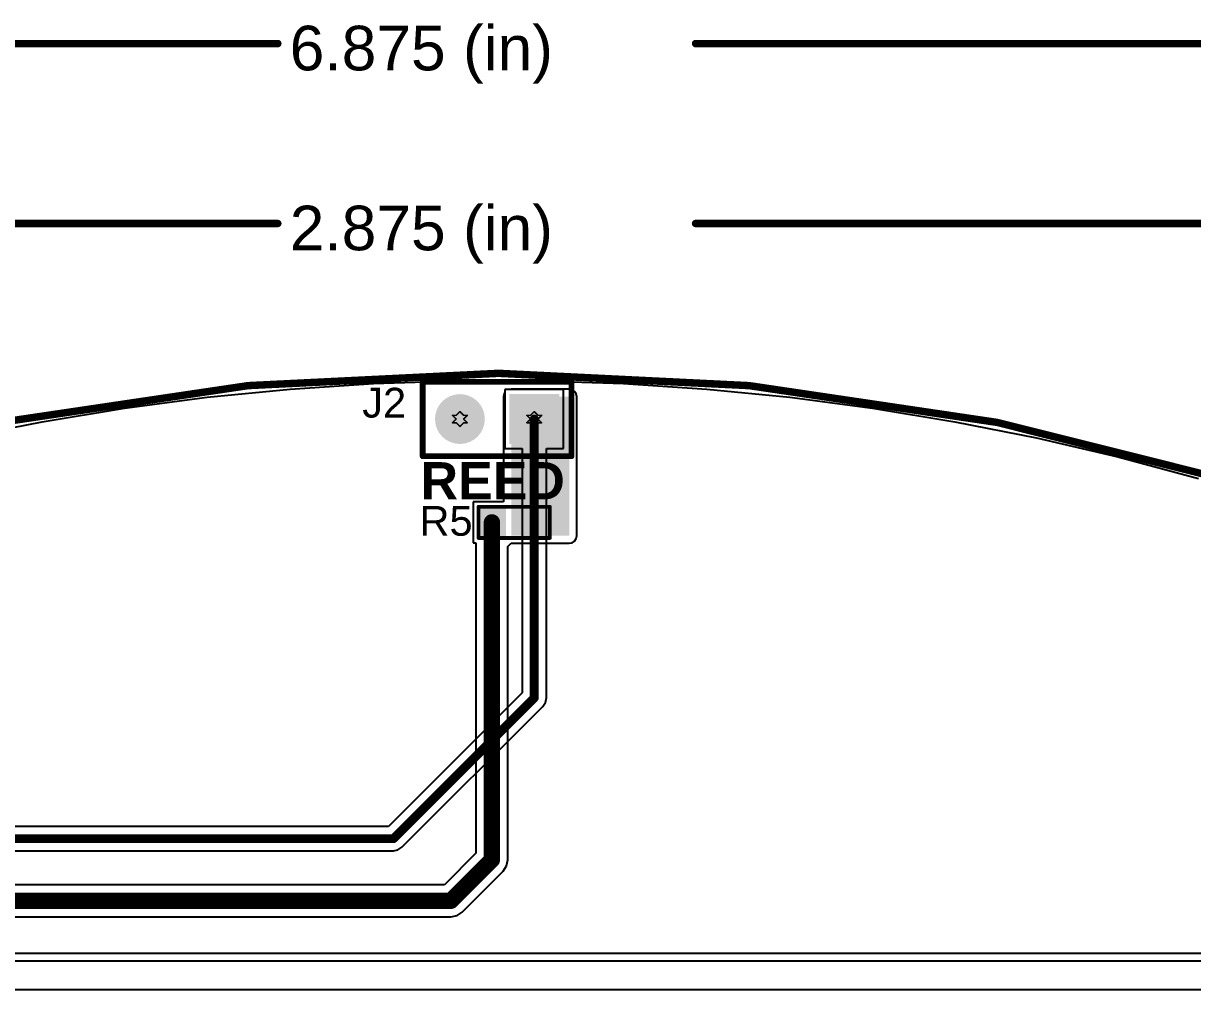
# Model space of a CAD drawing. Header units: inches. Extents: x -89 to 427, y -87 to 99.
# Drawn here: x -16.23 to 23.71, y 66.12 to 99.27 of the extents above; entities that cross this region are included whole.
import ezdxf

# ---------------------------------------------------------------- set-up
doc = ezdxf.new("R2010")
doc.units = ezdxf.units.IN
for name, color, linetype in [('Board_Outline', 56, 'Continuous'), ('Bottom Layer', 5, 'Continuous'), ('Bottom Solder', 6, 'Continuous'), ('Dimension', 6, 'Continuous'), ('Drill Drawing', 1, 'Continuous'), ('Multi-Layer', 9, 'Continuous'), ('Pad Holes', 156, 'Continuous'), ('Top Layer', 1, 'Continuous'), ('Top Overlay', 2, 'Continuous'), ('Top Paste', 8, 'Continuous'), ('Top Solder', 216, 'Continuous')]:
    doc.layers.add(name, color=color, linetype=linetype)
doc.styles.add('Arial', font='', dxfattribs={"height": 0.2})
doc.styles.add('Arial_Bold', font='', dxfattribs={"height": 0.2})
doc.styles.get('Arial').set_extended_font_data('Arial')
doc.styles.get('Arial_Bold').set_extended_font_data('Arial', bold=True)

msp = doc.modelspace()

# ---------------------------------------------------------------- hatches: boundary and pattern name
at = {"layer": 'Bottom Layer'}
h = msp.add_hatch(color=5, dxfattribs=at)
edge = h.paths.add_edge_path()
edge.add_arc((-1.321, 85.75), 0.75, 0, 360)
msp.add_hatch(color=5, dxfattribs=at).paths.add_polyline_path([(1.969, 85), (0.469, 85), (0.469, 86.5), (1.969, 86.5)])
at = {"layer": 'Bottom Solder'}
h = msp.add_hatch(color=6, dxfattribs=at)
edge = h.paths.add_edge_path()
edge.add_arc((-1.321, 85.75), 0.852, 0, 360)
msp.add_hatch(color=6, dxfattribs=at).paths.add_polyline_path([(2.071, 84.899), (0.368, 84.899), (0.368, 86.602), (2.071, 86.602)])
at = {"layer": 'Multi-Layer'}
h = msp.add_hatch(color=9, dxfattribs=at)
edge = h.paths.add_edge_path()
edge.add_arc((-1.321, 85.75), 0.75, 0, 360)
msp.add_hatch(color=9, dxfattribs=at).paths.add_polyline_path([(1.969, 85), (0.469, 85), (0.469, 86.5), (1.969, 86.5)])
at = {"layer": 'Pad Holes'}
h = msp.add_hatch(color=7, dxfattribs=at)
edge = h.paths.add_edge_path()
edge.add_arc((-1.321, 85.75), 0.45, 0, 360)
h = msp.add_hatch(color=7, dxfattribs=at)
edge = h.paths.add_edge_path()
edge.add_arc((1.219, 85.75), 0.45, 0, 360)
at = {"layer": 'Top Layer'}
h = msp.add_hatch(color=1, dxfattribs=at)
edge = h.paths.add_edge_path()
edge.add_arc((-1.321, 85.75), 0.75, 0, 360)
for points in [[(0.432, 81.763), (2.413, 81.763), (2.413, 86.512), (0.432, 86.512)], [(1.969, 85), (0.469, 85), (0.469, 86.5), (1.969, 86.5)], [(-0.61, 81.775), (-0.61, 82.664), (0.152, 82.664), (0.152, 81.775)], [(0.914, 81.775), (0.914, 82.664), (1.676, 82.664), (1.676, 81.775)]]:
    msp.add_hatch(color=1, dxfattribs=at).paths.add_polyline_path(points)
at = {"layer": 'Top Paste'}
for points in [[(-0.61, 81.775), (-0.61, 82.664), (0.152, 82.664), (0.152, 81.775)], [(0.914, 81.775), (0.914, 82.664), (1.676, 82.664), (1.676, 81.775)]]:
    msp.add_hatch(color=8, dxfattribs=at).paths.add_polyline_path(points)
at = {"layer": 'Top Solder'}
h = msp.add_hatch(color=216, dxfattribs=at)
edge = h.paths.add_edge_path()
edge.add_arc((-1.321, 85.75), 0.852, 0, 360)
for points in [[(2.071, 84.899), (0.368, 84.899), (0.368, 86.602), (2.071, 86.602)], [(-0.711, 81.674), (-0.711, 82.766), (0.254, 82.766), (0.254, 81.674)], [(0.813, 81.674), (0.813, 82.766), (1.778, 82.766), (1.778, 81.674)]]:
    msp.add_hatch(color=216, dxfattribs=at).paths.add_polyline_path(points)

# ---------------------------------------------------------------- linework, layer by layer
at = {"layer": 'Board_Outline'}
msp.add_lwpolyline([(87.312, 0, 0.254, 0.254, 1), (-87.312, 0, 0.254, 0.254, 1)], format="xyseb", close=True, dxfattribs=at)
at = {"layer": 'Bottom Layer'}
for p, q in [((-9.95, 86.495), (-7.115, 86.774)), ((-7.115, 86.774), (-4.272, 86.96)), ((-4.272, 86.96), (-1.425, 87.054)), ((-1.425, 87.054), (1.425, 87.054)), ((2.223, 86.754), (0.215, 86.754)), ((0.215, 86.754), (0.215, 84.746)), ((1.425, 87.054), (4.272, 86.96)), ((2.223, 84.746), (2.223, 86.754)), ((4.272, 86.96), (7.115, 86.774)), ((7.115, 86.774), (9.95, 86.495)), ((-12.775, 86.123), (-9.95, 86.495)), ((9.95, 86.495), (12.775, 86.123)), ((-15.586, 85.659), (-12.775, 86.123)), ((12.775, 86.123), (15.586, 85.659)), ((-18.381, 85.103), (-15.586, 85.659)), ((15.586, 85.659), (18.38, 85.103)), ((18.38, 85.103), (21.155, 84.456)), ((0.215, 84.746), (0.805, 84.746)), ((0.805, 84.746), (0.805, 76.397)), ((1.634, 76.225), (1.634, 84.746)), ((1.634, 84.746), (2.223, 84.746)), ((21.155, 84.456), (23.907, 83.719)), ((0.805, 76.397), (-3.766, 71.826)), ((-3.301, 71.119), (1.512, 75.932)), ((1.512, 75.932), (1.602, 76.067)), ((1.602, 76.067), (1.634, 76.225)), ((-3.766, 71.826), (-43.345, 71.826)), ((-3.436, 71.029), (-3.301, 71.119)), ((-43.173, 70.998), (-3.594, 70.998)), ((-3.594, 70.998), (-3.436, 71.029)), ((44.094, 67.493), (-41.377, 67.493)), ((-41.377, 67.234), (44.094, 67.234))]:
    msp.add_line(p, q, dxfattribs=at)
for points in [[(1.219, 76.225, 0.305, 0.305, 0), (1.219, 85.75, 0.305, 0.305, 0)], [(-3.594, 71.412, 0.305, 0.305, 0), (1.219, 76.225, 0.305, 0.305, 0)], [(-43.345, 71.412, 0.305, 0.305, 0), (-3.594, 71.412, 0.305, 0.305, 0)]]:
    msp.add_lwpolyline(points, format="xyseb", dxfattribs=at)
for points in [[(1.143, 85.75, 0.152, 0.152, 1), (1.295, 85.75, 0.152, 0.152, 1)], [(1.143, 76.225, 0.152, 0.152, 1), (1.295, 76.225, 0.152, 0.152, 1)], [(1.143, 76.225, 0.152, 0.152, 1), (1.295, 76.225, 0.152, 0.152, 1)], [(-3.67, 71.412, 0.152, 0.152, 1), (-3.518, 71.412, 0.152, 0.152, 1)], [(-3.67, 71.412, 0.152, 0.152, 1), (-3.518, 71.412, 0.152, 0.152, 1)]]:
    msp.add_lwpolyline(points, format="xyseb", close=True, dxfattribs=at)
at = {"layer": 'Dimension'}
for points in [[(-87.312, 98.577, 0.254, 0.254, 0), (-7.542, 98.577, 0.254, 0.254, 0)], [(6.729, 98.577, 0.254, 0.254, 0), (87.312, 98.577, 0.254, 0.254, 0)], [(-36.513, 92.431, 0.254, 0.254, 0), (-7.542, 92.431, 0.254, 0.254, 0)], [(6.729, 92.431, 0.254, 0.254, 0), (36.513, 92.431, 0.254, 0.254, 0)]]:
    msp.add_lwpolyline(points, format="xyseb", dxfattribs=at)
for points in [[(-7.605, 98.577, 0.127, 0.127, 1), (-7.478, 98.577, 0.127, 0.127, 1)], [(6.665, 98.577, 0.127, 0.127, 1), (6.792, 98.577, 0.127, 0.127, 1)], [(-7.605, 92.431, 0.127, 0.127, 1), (-7.478, 92.431, 0.127, 0.127, 1)], [(6.665, 92.431, 0.127, 0.127, 1), (6.792, 92.431, 0.127, 0.127, 1)]]:
    msp.add_lwpolyline(points, format="xyseb", close=True, dxfattribs=at)
at = {"layer": 'Drill Drawing'}
for points in [[(-1.575, 85.877, 0.0508, 0.0508, 0), (-1.448, 85.75, 0.0508, 0.0508, 0)], [(-1.575, 85.877, 0.0508, 0.0508, 0), (-1.448, 85.877, 0.0508, 0.0508, 0)], [(-1.448, 85.877, 0.0508, 0.0508, 0), (-1.321, 86.004, 0.0508, 0.0508, 0)], [(-1.321, 86.004, 0.0508, 0.0508, 0), (-1.194, 85.877, 0.0508, 0.0508, 0)], [(-1.194, 85.877, 0.0508, 0.0508, 0), (-1.067, 85.877, 0.0508, 0.0508, 0)], [(-1.194, 85.75, 0.0508, 0.0508, 0), (-1.067, 85.877, 0.0508, 0.0508, 0)], [(0.965, 85.877, 0.0508, 0.0508, 0), (1.092, 85.75, 0.0508, 0.0508, 0)], [(0.965, 85.877, 0.0508, 0.0508, 0), (1.092, 85.877, 0.0508, 0.0508, 0)], [(1.092, 85.877, 0.0508, 0.0508, 0), (1.219, 86.004, 0.0508, 0.0508, 0)], [(1.219, 86.004, 0.0508, 0.0508, 0), (1.346, 85.877, 0.0508, 0.0508, 0)], [(1.346, 85.877, 0.0508, 0.0508, 0), (1.473, 85.877, 0.0508, 0.0508, 0)], [(1.346, 85.75, 0.0508, 0.0508, 0), (1.473, 85.877, 0.0508, 0.0508, 0)], [(-1.575, 85.623, 0.0508, 0.0508, 0), (-1.448, 85.75, 0.0508, 0.0508, 0)], [(-1.575, 85.623, 0.0508, 0.0508, 0), (-1.448, 85.623, 0.0508, 0.0508, 0)], [(-1.448, 85.623, 0.0508, 0.0508, 0), (-1.321, 85.496, 0.0508, 0.0508, 0)], [(-1.321, 85.496, 0.0508, 0.0508, 0), (-1.194, 85.623, 0.0508, 0.0508, 0)], [(-1.194, 85.75, 0.0508, 0.0508, 0), (-1.067, 85.623, 0.0508, 0.0508, 0)], [(-1.194, 85.623, 0.0508, 0.0508, 0), (-1.067, 85.623, 0.0508, 0.0508, 0)], [(0.965, 85.623, 0.0508, 0.0508, 0), (1.092, 85.75, 0.0508, 0.0508, 0)], [(0.965, 85.623, 0.0508, 0.0508, 0), (1.092, 85.623, 0.0508, 0.0508, 0)], [(1.092, 85.623, 0.0508, 0.0508, 0), (1.219, 85.496, 0.0508, 0.0508, 0)], [(1.219, 85.496, 0.0508, 0.0508, 0), (1.346, 85.623, 0.0508, 0.0508, 0)], [(1.346, 85.75, 0.0508, 0.0508, 0), (1.473, 85.623, 0.0508, 0.0508, 0)], [(1.346, 85.623, 0.0508, 0.0508, 0), (1.473, 85.623, 0.0508, 0.0508, 0)]]:
    msp.add_lwpolyline(points, format="xyseb", dxfattribs=at)
for points in [[(-1.587, 85.877, 0.0254, 0.0254, 1), (-1.562, 85.877, 0.0254, 0.0254, 1)], [(-1.587, 85.877, 0.0254, 0.0254, 1), (-1.562, 85.877, 0.0254, 0.0254, 1)], [(-1.46, 85.877, 0.0254, 0.0254, 1), (-1.435, 85.877, 0.0254, 0.0254, 1)], [(-1.46, 85.877, 0.0254, 0.0254, 1), (-1.435, 85.877, 0.0254, 0.0254, 1)], [(-1.333, 86.004, 0.0254, 0.0254, 1), (-1.308, 86.004, 0.0254, 0.0254, 1)], [(-1.333, 86.004, 0.0254, 0.0254, 1), (-1.308, 86.004, 0.0254, 0.0254, 1)], [(-1.206, 85.877, 0.0254, 0.0254, 1), (-1.181, 85.877, 0.0254, 0.0254, 1)], [(-1.206, 85.877, 0.0254, 0.0254, 1), (-1.181, 85.877, 0.0254, 0.0254, 1)], [(-1.079, 85.877, 0.0254, 0.0254, 1), (-1.054, 85.877, 0.0254, 0.0254, 1)], [(-1.079, 85.877, 0.0254, 0.0254, 1), (-1.054, 85.877, 0.0254, 0.0254, 1)], [(0.952, 85.877, 0.0254, 0.0254, 1), (0.978, 85.877, 0.0254, 0.0254, 1)], [(0.952, 85.877, 0.0254, 0.0254, 1), (0.978, 85.877, 0.0254, 0.0254, 1)], [(1.079, 85.877, 0.0254, 0.0254, 1), (1.105, 85.877, 0.0254, 0.0254, 1)], [(1.079, 85.877, 0.0254, 0.0254, 1), (1.105, 85.877, 0.0254, 0.0254, 1)], [(1.206, 86.004, 0.0254, 0.0254, 1), (1.232, 86.004, 0.0254, 0.0254, 1)], [(1.206, 86.004, 0.0254, 0.0254, 1), (1.232, 86.004, 0.0254, 0.0254, 1)], [(1.333, 85.877, 0.0254, 0.0254, 1), (1.359, 85.877, 0.0254, 0.0254, 1)], [(1.333, 85.877, 0.0254, 0.0254, 1), (1.359, 85.877, 0.0254, 0.0254, 1)], [(1.46, 85.877, 0.0254, 0.0254, 1), (1.486, 85.877, 0.0254, 0.0254, 1)], [(1.46, 85.877, 0.0254, 0.0254, 1), (1.486, 85.877, 0.0254, 0.0254, 1)], [(-1.587, 85.623, 0.0254, 0.0254, 1), (-1.562, 85.623, 0.0254, 0.0254, 1)], [(-1.587, 85.623, 0.0254, 0.0254, 1), (-1.562, 85.623, 0.0254, 0.0254, 1)], [(-1.46, 85.75, 0.0254, 0.0254, 1), (-1.435, 85.75, 0.0254, 0.0254, 1)], [(-1.46, 85.75, 0.0254, 0.0254, 1), (-1.435, 85.75, 0.0254, 0.0254, 1)], [(-1.46, 85.623, 0.0254, 0.0254, 1), (-1.435, 85.623, 0.0254, 0.0254, 1)], [(-1.46, 85.623, 0.0254, 0.0254, 1), (-1.435, 85.623, 0.0254, 0.0254, 1)], [(-1.333, 85.496, 0.0254, 0.0254, 1), (-1.308, 85.496, 0.0254, 0.0254, 1)], [(-1.333, 85.496, 0.0254, 0.0254, 1), (-1.308, 85.496, 0.0254, 0.0254, 1)], [(-1.206, 85.75, 0.0254, 0.0254, 1), (-1.181, 85.75, 0.0254, 0.0254, 1)], [(-1.206, 85.75, 0.0254, 0.0254, 1), (-1.181, 85.75, 0.0254, 0.0254, 1)], [(-1.206, 85.623, 0.0254, 0.0254, 1), (-1.181, 85.623, 0.0254, 0.0254, 1)], [(-1.206, 85.623, 0.0254, 0.0254, 1), (-1.181, 85.623, 0.0254, 0.0254, 1)], [(-1.079, 85.623, 0.0254, 0.0254, 1), (-1.054, 85.623, 0.0254, 0.0254, 1)], [(-1.079, 85.623, 0.0254, 0.0254, 1), (-1.054, 85.623, 0.0254, 0.0254, 1)], [(0.952, 85.623, 0.0254, 0.0254, 1), (0.978, 85.623, 0.0254, 0.0254, 1)], [(0.952, 85.623, 0.0254, 0.0254, 1), (0.978, 85.623, 0.0254, 0.0254, 1)], [(1.079, 85.75, 0.0254, 0.0254, 1), (1.105, 85.75, 0.0254, 0.0254, 1)], [(1.079, 85.75, 0.0254, 0.0254, 1), (1.105, 85.75, 0.0254, 0.0254, 1)], [(1.079, 85.623, 0.0254, 0.0254, 1), (1.105, 85.623, 0.0254, 0.0254, 1)], [(1.079, 85.623, 0.0254, 0.0254, 1), (1.105, 85.623, 0.0254, 0.0254, 1)], [(1.206, 85.496, 0.0254, 0.0254, 1), (1.232, 85.496, 0.0254, 0.0254, 1)], [(1.206, 85.496, 0.0254, 0.0254, 1), (1.232, 85.496, 0.0254, 0.0254, 1)], [(1.333, 85.75, 0.0254, 0.0254, 1), (1.359, 85.75, 0.0254, 0.0254, 1)], [(1.333, 85.75, 0.0254, 0.0254, 1), (1.359, 85.75, 0.0254, 0.0254, 1)], [(1.333, 85.623, 0.0254, 0.0254, 1), (1.359, 85.623, 0.0254, 0.0254, 1)], [(1.333, 85.623, 0.0254, 0.0254, 1), (1.359, 85.623, 0.0254, 0.0254, 1)], [(1.46, 85.623, 0.0254, 0.0254, 1), (1.486, 85.623, 0.0254, 0.0254, 1)], [(1.46, 85.623, 0.0254, 0.0254, 1), (1.486, 85.623, 0.0254, 0.0254, 1)]]:
    msp.add_lwpolyline(points, format="xyseb", close=True, dxfattribs=at)
at = {"layer": 'Top Layer'}
for p, q in [((-9.95, 86.495), (-7.115, 86.774)), ((-7.115, 86.774), (-4.272, 86.96)), ((-4.272, 86.96), (-1.425, 87.054)), ((-1.425, 87.054), (1.425, 87.054)), ((0.346, 86.754), (0.215, 86.754)), ((0.215, 86.754), (0.215, 86.645)), ((0.432, 86.771), (0.346, 86.754)), ((2.413, 86.771), (0.432, 86.771)), ((1.425, 87.054), (4.272, 86.96)), ((2.512, 86.752), (2.413, 86.771)), ((2.596, 86.696), (2.512, 86.752)), ((2.652, 86.612), (2.596, 86.696)), ((4.272, 86.96), (7.115, 86.774)), ((7.115, 86.774), (9.95, 86.495)), ((-12.775, 86.123), (-9.95, 86.495)), ((0.193, 86.612), (0.173, 86.512)), ((0.173, 86.512), (0.173, 82.918)), ((0.215, 86.645), (0.193, 86.612)), ((2.672, 86.512), (2.652, 86.612)), ((2.672, 81.763), (2.672, 86.512)), ((9.95, 86.495), (12.775, 86.123)), ((-15.586, 85.659), (-12.775, 86.123)), ((12.775, 86.123), (15.586, 85.659)), ((-18.381, 85.103), (-15.586, 85.659)), ((15.586, 85.659), (18.38, 85.103)), ((18.38, 85.103), (21.155, 84.456)), ((21.155, 84.456), (23.907, 83.719)), ((0.173, 82.918), (-0.864, 82.918)), ((-0.864, 82.918), (-0.864, 81.521)), ((-0.864, 81.521), (-0.772, 81.521)), ((-0.772, 81.521), (-0.772, 70.913)), ((0.315, 81.399), (0.432, 81.504)), ((0.432, 81.504), (2.413, 81.504)), ((2.413, 81.504), (2.512, 81.523)), ((2.512, 81.523), (2.596, 81.579)), ((2.596, 81.579), (2.652, 81.663)), ((2.652, 81.663), (2.672, 81.763)), ((0.315, 70.688), (0.315, 81.399)), ((-0.772, 70.913), (-1.851, 69.835)), ((-1.241, 68.907), (0.156, 70.304)), ((0.156, 70.304), (0.274, 70.48)), ((0.274, 70.48), (0.315, 70.688)), ((-1.851, 69.835), (-42.697, 69.835)), ((-42.472, 68.747), (-1.626, 68.747)), ((-1.626, 68.747), (-1.417, 68.789)), ((-1.417, 68.789), (-1.241, 68.907)), ((43.383, 66.248), (-41.275, 66.248))]:
    msp.add_line(p, q, dxfattribs=at)
for points in [[(-0.229, 70.688, 0.559, 0.559, 0), (-0.229, 82.22, 0.559, 0.559, 0)], [(-1.626, 69.291, 0.559, 0.559, 0), (-0.229, 70.688, 0.559, 0.559, 0)], [(-42.697, 69.291, 0.559, 0.559, 0), (-1.626, 69.291, 0.559, 0.559, 0)]]:
    msp.add_lwpolyline(points, format="xyseb", dxfattribs=at)
for points in [[(-0.368, 82.22, 0.279, 0.279, 1), (-0.089, 82.22, 0.279, 0.279, 1)], [(-0.368, 70.688, 0.279, 0.279, 1), (-0.089, 70.688, 0.279, 0.279, 1)], [(-0.368, 70.688, 0.279, 0.279, 1), (-0.089, 70.688, 0.279, 0.279, 1)], [(-1.765, 69.291, 0.279, 0.279, 1), (-1.486, 69.291, 0.279, 0.279, 1)], [(-1.765, 69.291, 0.279, 0.279, 1), (-1.486, 69.291, 0.279, 0.279, 1)]]:
    msp.add_lwpolyline(points, format="xyseb", close=True, dxfattribs=at)
at = {"layer": 'Top Overlay'}
for points in [[(-2.591, 84.48, 0.2, 0.2, 0), (-2.591, 87.02, 0.2, 0.2, 0)], [(-2.591, 87.02, 0.2, 0.2, 0), (2.489, 87.02, 0.2, 0.2, 0)], [(2.489, 84.48, 0.2, 0.2, 0), (2.489, 87.02, 0.2, 0.2, 0)], [(-2.591, 84.48, 0.2, 0.2, 0), (2.489, 84.48, 0.2, 0.2, 0)], [(-0.686, 82.753, 0.127, 0.127, 0), (1.753, 82.753, 0.127, 0.127, 0)], [(-0.686, 81.686, 0.127, 0.127, 0), (-0.686, 82.753, 0.127, 0.127, 0)], [(1.753, 81.686, 0.127, 0.127, 0), (1.753, 82.753, 0.127, 0.127, 0)], [(-0.686, 81.686, 0.127, 0.127, 0), (1.753, 81.686, 0.127, 0.127, 0)]]:
    msp.add_lwpolyline(points, format="xyseb", dxfattribs=at)
for points in [[(-2.641, 87.02, 0.1, 0.1, 1), (-2.541, 87.02, 0.1, 0.1, 1)], [(-2.641, 87.02, 0.1, 0.1, 1), (-2.541, 87.02, 0.1, 0.1, 1)], [(2.439, 87.02, 0.1, 0.1, 1), (2.539, 87.02, 0.1, 0.1, 1)], [(2.439, 87.02, 0.1, 0.1, 1), (2.539, 87.02, 0.1, 0.1, 1)], [(-2.641, 84.48, 0.1, 0.1, 1), (-2.541, 84.48, 0.1, 0.1, 1)], [(-2.641, 84.48, 0.1, 0.1, 1), (-2.541, 84.48, 0.1, 0.1, 1)], [(2.439, 84.48, 0.1, 0.1, 1), (2.539, 84.48, 0.1, 0.1, 1)], [(2.439, 84.48, 0.1, 0.1, 1), (2.539, 84.48, 0.1, 0.1, 1)], [(-0.718, 82.753, 0.0635, 0.0635, 1), (-0.654, 82.753, 0.0635, 0.0635, 1)], [(-0.718, 82.753, 0.0635, 0.0635, 1), (-0.654, 82.753, 0.0635, 0.0635, 1)], [(1.721, 82.753, 0.0635, 0.0635, 1), (1.784, 82.753, 0.0635, 0.0635, 1)], [(1.721, 82.753, 0.0635, 0.0635, 1), (1.784, 82.753, 0.0635, 0.0635, 1)], [(-0.718, 81.686, 0.0635, 0.0635, 1), (-0.654, 81.686, 0.0635, 0.0635, 1)], [(-0.718, 81.686, 0.0635, 0.0635, 1), (-0.654, 81.686, 0.0635, 0.0635, 1)], [(1.721, 81.686, 0.0635, 0.0635, 1), (1.784, 81.686, 0.0635, 0.0635, 1)], [(1.721, 81.686, 0.0635, 0.0635, 1), (1.784, 81.686, 0.0635, 0.0635, 1)]]:
    msp.add_lwpolyline(points, format="xyseb", close=True, dxfattribs=at)

# ---------------------------------------------------------------- texts
at = {"layer": 'Dimension', "style": 'Arial'}
for s, p in [('6.875 (in)', (-7.135, 97.663)), ('2.875 (in)', (-7.135, 91.516))]:
    msp.add_text(s, height=1.524, dxfattribs=at).set_placement(p)
at = {"layer": 'Top Overlay', "style": 'Arial'}
for s, p in [('J2', (-4.656, 85.801)), ('R5', (-2.701, 81.763))]:
    msp.add_text(s, height=1.016, dxfattribs=at).set_placement(p)
at = {"layer": 'Top Overlay', "style": 'Arial_Bold'}
msp.add_text('REED', height=1.27, rotation=360, dxfattribs=at).set_placement((-2.665, 83.007))

doc.saveas('drawing.dxf')
